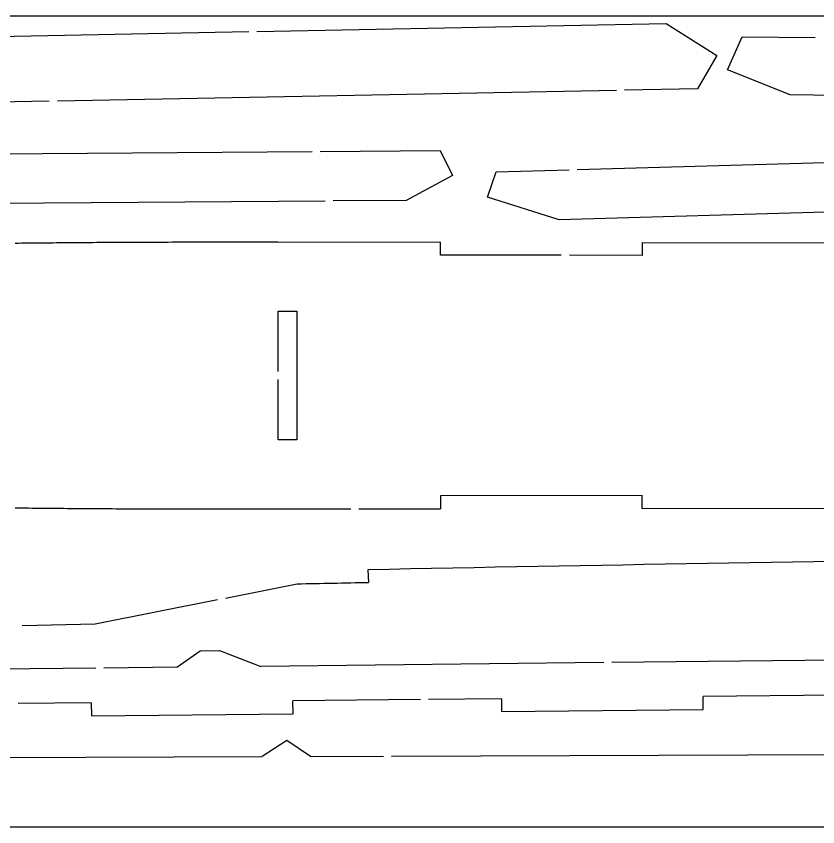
# Model space of a CAD drawing. Extents: x -537 to 363, y 432 to 791.
# Drawn here: x -422.2 to -323.3, y 561.6 to 661.6 of the extents above; entities that cross this region are included whole.
import ezdxf

# ---------------------------------------------------------------- set-up
doc = ezdxf.new("R2010")
doc.units = 0
doc.layers.get('0').update_dxf_attribs({"linetype": 'CONTINUOUS'})
doc.layers.add('90X10', color=1, linetype='CONTINUOUS')

msp = doc.modelspace()

# ---------------------------------------------------------------- linework, layer by layer
for p, q in [((-392.52, 659.7), (-342.02, 660.67)), ((-342.02, 660.67), (-335.77, 656.75)), ((-462.5, 658.35), (-393.52, 659.68)), ((-334.44, 654.97), (-332.63, 659.05)), ((-332.63, 659.05), (-323.63, 658.97)), ((-335.77, 656.75), (-338.15, 652.62)), ((-326.69, 651.87), (-334.44, 654.97)), ((-348.15, 652.43), (-417.13, 651.1)), ((-338.15, 652.62), (-347.15, 652.45)), ((-418.13, 651.08), (-467.53, 650.13)), ((-280.6, 651.44), (-326.69, 651.87)), ((-384.69, 644.9), (-369.91, 645.01)), ((-369.91, 645.01), (-368.39, 641.94)), ((-454.69, 644.36), (-385.69, 644.89)), ((-352.97, 642.66), (-284, 644.59)), ((-364.07, 639.25), (-362.97, 642.38)), ((-362.97, 642.38), (-353.97, 642.63)), ((-368.39, 641.94), (-374.1, 638.86)), ((-355.2, 636.48), (-364.07, 639.25)), ((-384.1, 638.78), (-470.03, 638.12)), ((-374.1, 638.86), (-383.1, 638.79)), ((-270.6, 638.84), (-355.2, 636.48)), ((-389.93, 633.73), (-369.86, 633.7)), ((-369.86, 632.11), (-369.86, 633.7)), ((-344.95, 633.66), (-314.83, 633.62)), ((-344.95, 633.66), (-344.95, 632.07)), ((-354.95, 632.09), (-369.86, 632.11)), ((-344.95, 632.07), (-353.95, 632.09)), ((-389.87, 617.76), (-389.87, 625.2)), ((-389.87, 625.2), (-387.6, 625.2)), ((-387.6, 625.2), (-387.6, 609.32)), ((-389.87, 609.32), (-389.87, 616.76)), ((-387.6, 609.32), (-389.87, 609.32)), ((-344.95, 602.45), (-369.86, 602.41)), ((-369.86, 602.41), (-369.86, 600.82)), ((-344.95, 600.86), (-344.95, 602.45)), ((-389.93, 600.79), (-380.93, 600.81)), ((-379.93, 600.81), (-369.86, 600.82)), ((-344.95, 600.86), (-314.83, 600.91)), ((-378.81, 593.29), (-378.73, 591.7)), ((-387.54, 591.52), (-396.37, 589.76)), ((-397.35, 589.57), (-412.47, 586.57)), ((-412.47, 586.57), (-421.47, 586.38)), ((-402.4, 581.26), (-399.49, 583.29)), ((-399.49, 583.29), (-397.14, 583.32)), ((-397.14, 583.32), (-392.04, 581.37)), ((-279.7, 582.6), (-348.7, 581.84)), ((-412.4, 581.15), (-532.07, 579.85)), ((-402.4, 581.26), (-411.4, 581.16)), ((-349.7, 581.83), (-392.04, 581.37)), ((-278.28, 578.24), (-337.46, 577.64)), ((-372.34, 577.28), (-388.07, 577.12)), ((-388.05, 575.53), (-388.07, 577.12)), ((-362.34, 577.38), (-371.34, 577.29)), ((-362.34, 577.38), (-362.32, 575.8)), ((-337.44, 576.05), (-337.46, 577.64)), ((-412.95, 576.86), (-421.95, 576.77)), ((-412.95, 576.86), (-412.93, 575.28)), ((-362.32, 575.8), (-337.44, 576.05)), ((-412.93, 575.28), (-388.05, 575.53)), ((-388.81, 572.24), (-391.86, 570.24)), ((-385.89, 570.26), (-388.81, 572.24)), ((-461.11, 570.01), (-391.86, 570.24)), ((-385.89, 570.26), (-376.89, 570.29)), ((-375.89, 570.3), (-319.61, 570.49))]:
    msp.add_line(p, q)
for points in [[(-422.34, 633.6, 0), (-421.92, 633.6, 0), (-421.51, 633.61, 0), (-421.09, 633.61, 0), (-420.67, 633.62, 0), (-420.25, 633.62, 0), (-419.82, 633.62, 0), (-419.39, 633.63, 0), (-418.96, 633.63, 0), (-418.53, 633.64, 0), (-418.1, 633.64, 0), (-417.66, 633.64, 0), (-417.22, 633.65, 0), (-416.78, 633.65, 0), (-416.34, 633.66, 0), (-415.89, 633.66, 0), (-415.44, 633.66, 0), (-414.99, 633.67, 0), (-414.54, 633.67, 0), (-414.08, 633.67, 0), (-413.63, 633.68, 0), (-413.17, 633.68, 0), (-412.7, 633.68, 0), (-412.24, 633.69, 0), (-411.77, 633.69, 0), (-411.31, 633.69, 0), (-410.83, 633.69, 0), (-410.36, 633.7, 0), (-409.88, 633.7, 0), (-409.4, 633.7, 0), (-408.92, 633.7, 0), (-408.44, 633.71, 0), (-407.95, 633.71, 0), (-407.47, 633.71, 0), (-406.98, 633.71, 0), (-406.48, 633.71, 0), (-405.99, 633.72, 0), (-405.49, 633.72, 0), (-404.99, 633.72, 0), (-404.48, 633.72, 0), (-403.98, 633.72, 0), (-403.47, 633.72, 0), (-402.96, 633.73, 0), (-402.44, 633.73, 0), (-401.93, 633.73, 0), (-401.41, 633.73, 0), (-400.89, 633.73, 0), (-400.37, 633.73, 0), (-399.84, 633.73, 0), (-399.31, 633.73, 0), (-398.78, 633.73, 0), (-398.25, 633.73, 0), (-397.71, 633.73, 0), (-397.17, 633.73, 0), (-396.63, 633.73, 0), (-396.09, 633.73, 0), (-395.54, 633.73, 0), (-394.99, 633.73, 0), (-394.44, 633.73, 0), (-393.88, 633.73, 0), (-393.33, 633.73, 0), (-392.77, 633.73, 0), (-392.2, 633.73, 0), (-391.64, 633.73, 0), (-391.07, 633.73, 0), (-390.5, 633.73, 0), (-389.93, 633.73, 0)], [(-422.34, 600.93, 0), (-421.92, 600.92, 0), (-421.51, 600.92, 0), (-421.09, 600.91, 0), (-420.67, 600.91, 0), (-420.25, 600.9, 0), (-419.82, 600.9, 0), (-419.39, 600.89, 0), (-418.96, 600.89, 0), (-418.53, 600.88, 0), (-418.1, 600.88, 0), (-417.66, 600.88, 0), (-417.22, 600.87, 0), (-416.78, 600.87, 0), (-416.34, 600.87, 0), (-415.89, 600.86, 0), (-415.44, 600.86, 0), (-414.99, 600.86, 0), (-414.54, 600.85, 0), (-414.08, 600.85, 0), (-413.63, 600.85, 0), (-413.17, 600.84, 0), (-412.7, 600.84, 0), (-412.24, 600.84, 0), (-411.77, 600.83, 0), (-411.31, 600.83, 0), (-410.83, 600.83, 0), (-410.36, 600.83, 0), (-409.88, 600.82, 0), (-409.4, 600.82, 0), (-408.92, 600.82, 0), (-408.44, 600.82, 0), (-407.95, 600.81, 0), (-407.47, 600.81, 0), (-406.98, 600.81, 0), (-406.48, 600.81, 0), (-405.99, 600.81, 0), (-405.49, 600.8, 0), (-404.99, 600.8, 0), (-404.48, 600.8, 0), (-403.98, 600.8, 0), (-403.47, 600.8, 0), (-402.96, 600.8, 0), (-402.44, 600.79, 0), (-401.93, 600.79, 0), (-401.41, 600.79, 0), (-400.89, 600.79, 0), (-400.37, 600.79, 0), (-399.84, 600.79, 0), (-399.31, 600.79, 0), (-398.78, 600.79, 0), (-398.25, 600.79, 0), (-397.71, 600.79, 0), (-397.17, 600.79, 0), (-396.63, 600.79, 0), (-396.09, 600.79, 0), (-395.54, 600.79, 0), (-394.99, 600.79, 0), (-394.44, 600.79, 0), (-393.88, 600.79, 0), (-393.33, 600.79, 0), (-392.77, 600.79, 0), (-392.2, 600.79, 0), (-391.64, 600.79, 0), (-391.07, 600.79, 0), (-390.5, 600.79, 0), (-389.93, 600.79, 0)]]:
    msp.add_polyline3d(points)
for radius, start, end in [(10000.06, 90.690187, 91.17062), (9998.47, 91.170377, 91.220877)]:
    msp.add_arc((-174.51, -9404.69), radius, start, end)
at = {"layer": '90X10', "color": 1, "linetype": 'CONTINUOUS'}
msp.add_lwpolyline([(-537.06, 561.58), (362.94, 561.58), (362.94, 661.58), (-537.06, 661.58)], close=True, dxfattribs=at)

doc.saveas('drawing.dxf')
